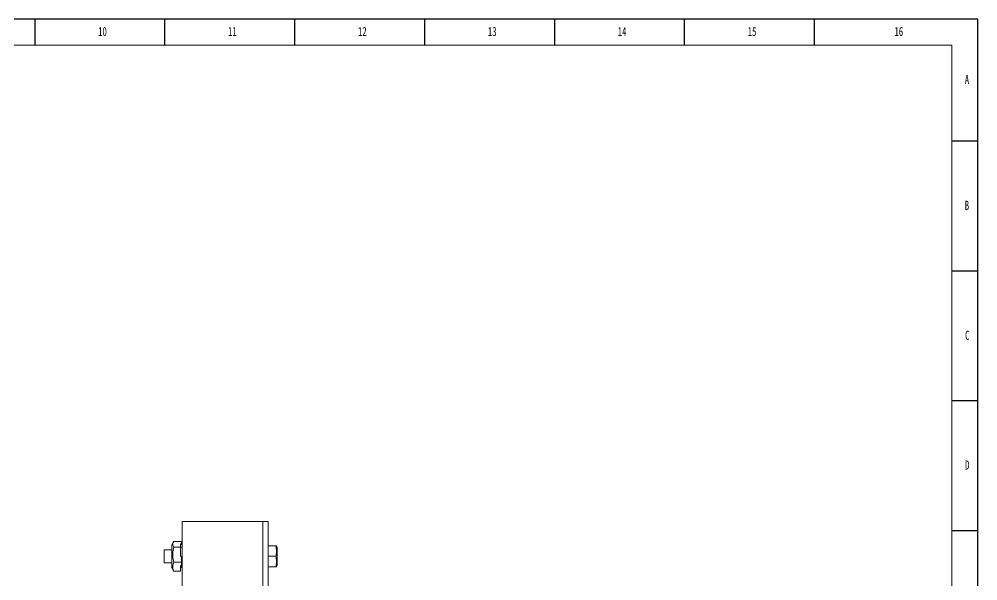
# Model space of a CAD drawing. Header units: millimetres. Extents: x 0 to 841, y 0 to 594.
# Drawn here: x 472 to 841, y 377.7 to 594 of the extents above; entities that cross this region are included whole.
import ezdxf

# ---------------------------------------------------------------- set-up
doc = ezdxf.new("R2010")
doc.units = ezdxf.units.MM
doc.layers.add('10', color=7, linetype='Continuous')
doc.layers.add('5', color=7, linetype='Continuous')
doc.styles.add('SLDTEXTSTYLE0', font='TXT', dxfattribs={"width": 0.7, "bigfont": 'bigfont'})
doc.styles.add('SLDTEXTSTYLE4', font='TXT', dxfattribs={"width": 0.7})
doc.dimstyles.new('SLDDIMSTYLE11', dxfattribs={"dimtxt": 6.77168, "dimasz": 4.08, "dimexe": 0, "dimexo": 0.0625, "dimgap": 1.69292, "dimtad": 2, "dimrnd": 1e-09, "dimzin": 12, "dimdsep": 46, "dimtxsty": 'SLDTEXTSTYLE4', "dimsah": 1, "dimcen": 0.09, "dimadec": 0, "dimazin": 3, "dimtfac": 1, "dimtmove": 0, "dimatfit": 0, "dimfxl": 1, "dimfrac": 2, "dimtolj": 1, "dimtzin": 12, "dimarcsym": 0})
doc.dimstyles.new('SLDDIMSTYLE3', dxfattribs={"dimtxt": 3.5, "dimasz": 4.08, "dimexe": 0, "dimexo": 0.0625, "dimgap": 0.875, "dimtad": 2, "dimdec": 4, "dimzin": 12, "dimdsep": 46, "dimtxsty": 'SLDTEXTSTYLE4', "dimsah": 1, "dimcen": 0.09, "dimazin": 3, "dimtfac": 1, "dimtofl": 0, "dimtmove": 0, "dimatfit": 3, "dimfxl": 1, "dimfrac": 2, "dimtolj": 1, "dimtzin": 12, "dimarcsym": 0})

# ---------------------------------------------------------------- blocks, each defined once
blk = doc.blocks.new('_D_4')
at = {"layer": '10'}
blk.add_line((382.76, 400.58), (382.56, 419.09), dxfattribs=at)
for start, end in [(90.6146, 106.2261), (5, 90.6146), (349.3885, 5)]:
    blk.add_arc((382.83, 393.9), 23.19, start, end, dxfattribs=at)
for points in [[(382.59, 417.09), (378.48, 417.2), (378.57, 416.18)], [(405.94, 395.92), (405.43, 391.84), (406.45, 391.84)]]:
    blk.add_solid(points, dxfattribs=at)
at = {"layer": '10', "insert": (385.91, 426.75), "char_height": 3.5, "attachment_point": 1, "rotation": 321.7471, "style": 'SLDTEXTSTYLE0'}
blk.add_mtext('\\M+18FE3齿\\M+189C2转\\M+1939E\\M+18A70\\M+1937880\\M+1818B-95\\M+1818B', dxfattribs=at)
blk = doc.blocks.new('_D_21')
at = {"layer": '10'}
for p, q in [((521.76, 362.96), (521.76, 369.31)), ((553.08, 362.96), (519.76, 362.96)), ((521.76, 362.96), (521.76, 281.03)), ((541.07, 281.03), (519.76, 281.03)), ((521.76, 281.03), (521.76, 274.68))]:
    blk.add_line(p, q, dxfattribs=at)
for points in [[(521.76, 362.96), (522.27, 367.04), (521.25, 367.04)], [(521.76, 281.03), (521.25, 276.95), (522.27, 276.95)]]:
    blk.add_solid(points, dxfattribs=at)
at = {"layer": '10', "insert": (513.57, 284.64), "char_height": 6.35, "attachment_point": 1, "rotation": 90, "style": 'SLDTEXTSTYLE0'}
blk.add_mtext('\\M+189BA齿\\M+18D40\\M+19594\\M+189C2\\M+188DA动\\M+1E497围0-86mm', dxfattribs=at)

msp = doc.modelspace()

# ---------------------------------------------------------------- linework, layer by layer
at = {"color": 7, "linetype": 'Continuous', "lineweight": 15}
for p, q in [((534.78175, 400.58248), (549.78175, 400.58248)), ((534.78175, 400.55087), (534.78175, 400.58248)), ((534.78175, 400.55087), (565.78175, 400.55087)), ((534.78175, 211.44417), (534.78175, 400.55087)), ((549.78175, 400.55189), (549.78175, 400.58248)), ((567.78175, 400.58248), (549.78175, 400.58248)), ((549.78175, 400.55189), (565.78175, 400.55189)), ((565.78175, 400.55189), (565.78175, 400.55087)), ((567.78175, 400.55087), (565.78175, 400.55087)), ((565.78175, 400.55087), (565.78175, 362.96026)), ((567.78175, 400.58248), (567.78175, 400.55087)), ((567.78175, 400.55087), (567.78175, 211.44417)), ((531.34342, 392.57054), (530.78175, 391.5977)), ((530.78175, 391.5977), (530.78175, 385.45696)), ((534.48175, 392.8821), (531.55164, 392.8821)), ((534.48175, 392.116), (534.08175, 391.97311)), ((534.08175, 390.67057), (534.08175, 391.97311)), ((534.48175, 391.6652), (534.08175, 391.43822)), ((534.48175, 392.8821), (534.48175, 392.116)), ((534.48175, 392.116), (534.48175, 391.6652)), ((567.78175, 391.15769), (570.81994, 391.15769)), ((571.28175, 390.50769), (571.04517, 391.15769)), ((530.78175, 389.65769), (527.78175, 389.65769)), ((527.78175, 389.65769), (527.78175, 384.6577)), ((534.08175, 390.67057), (531.55164, 390.67057)), ((534.08175, 387.29902), (534.08175, 390.67057)), ((534.78175, 390.6377), (534.08175, 390.6377)), ((571.28175, 390.50769), (571.28175, 383.80769)), ((527.78175, 384.6577), (530.78175, 384.6577)), ((530.78175, 385.45696), (530.78175, 382.71769)), ((534.48175, 384.94616), (531.55164, 384.94616)), ((534.48175, 386.92915), (534.08175, 387.29902)), ((534.48175, 386.92915), (534.48175, 384.94616)), ((534.48175, 384.94616), (534.48175, 383.72926)), ((567.78175, 387.15769), (570.81994, 387.15769)), ((571.04517, 383.15769), (571.28175, 383.80769)), ((530.78175, 382.71769), (531.34342, 381.74485)), ((534.08175, 381.43329), (531.55164, 381.43329)), ((534.48175, 383.72926), (534.08175, 383.50228)), ((534.08175, 381.43329), (534.08175, 383.50228)), ((534.48175, 382.87872), (534.08175, 382.73583)), ((534.39086, 383.67769), (534.78175, 383.67769)), ((534.48175, 383.67769), (534.48175, 382.87872)), ((567.78175, 383.15769), (570.81994, 383.15769))]:
    msp.add_line(p, q, dxfattribs=at)
for points, knots in [([(531.55164, 390.67057), (531.48255, 390.7679), (531.28582, 391.04503), (531.09234, 391.51883), (531.09391, 392.17023), (531.38259, 392.61918), (531.55164, 392.8821)], [0, 0, 0, 0, 0.134876743, 0.384014408, 0.639257894, 1, 1, 1, 1]), ([(570.81994, 391.15769), (570.93122, 390.50291), (571.15776, 389.16991), (570.93386, 387.83625), (570.81994, 387.15769)], [0, 0, 0, 0, 0.491212655, 1, 1, 1, 1]), ([(571.02259, 391.15769), (571.00865, 391.15769), (570.98979, 391.15769), (570.85502, 391.15769), (570.81994, 391.15769)], [0, 0, 0, 0, 0.73974291, 1, 1, 1, 1]), ([(531.55164, 384.94616), (531.42266, 385.44299), (531.1619, 386.44741), (531.06649, 387.93562), (531.20651, 389.35828), (531.4359, 390.23048), (531.55164, 390.67057)], [0, 0, 0, 0, 0.264598383, 0.534934929, 0.765336707, 1, 1, 1, 1]), ([(531.55164, 381.43329), (531.42266, 381.73817), (531.1619, 382.35455), (531.06649, 383.26782), (531.20651, 384.14085), (531.4359, 384.67609), (531.55164, 384.94616)], [0, 0, 0, 0, 0.26459891, 0.534935304, 0.765336597, 1, 1, 1, 1]), ([(570.81994, 387.15769), (570.93122, 386.50291), (571.15776, 385.16991), (570.93386, 383.83624), (570.81994, 383.15769)], [0, 0, 0, 0, 0.49121263, 1, 1, 1, 1]), ([(531.34708, 381.74433), (531.34943, 381.73829), (531.39072, 381.63249), (531.47355, 381.52996), (531.55164, 381.43329)], [0, 0, 0, 0, 0.057124697, 1, 1, 1, 1]), ([(570.81994, 383.15769), (570.85495, 383.15769), (570.9895, 383.15769), (571.01087, 383.15769), (571.02668, 383.15769)], [0, 0, 0, 0, 0.260244632, 1, 1, 1, 1])]:
    msp.add_open_spline(points, degree=3, knots=knots, dxfattribs=at)
at = {"layer": '5', "color": 7}
for p, q in [((841, 594), (0, 594)), ((841, 0), (841, 594))]:
    msp.add_line(p, q, dxfattribs=at)
at = {"layer": '5'}
for p, q in [((478, 594), (478, 584)), ((528, 594), (528, 584)), ((578, 594), (578, 584)), ((628, 594), (628, 584)), ((678, 594), (678, 584)), ((728, 594), (728, 584)), ((778, 594), (778, 584)), ((841, 547), (831, 547)), ((841, 497), (831, 497)), ((841, 447), (831, 447)), ((841, 397), (831, 397))]:
    msp.add_line(p, q, dxfattribs=at)
at = {"layer": '5', "color": 7, "lineweight": 15}
for p, q in [((831, 584), (25, 584)), ((831, 10), (831, 584))]:
    msp.add_line(p, q, dxfattribs=at)

# ---------------------------------------------------------------- texts
at = {"layer": '10', "char_height": 3.5, "attachment_point": 2, "style": 'SLDTEXTSTYLE4'}
for s, insert in [('10', (504.08889, 591.00876)), ('11', (554.08889, 591.00876)), ('12', (604.08889, 591.00876)), ('13', (654.08889, 591.00876)), ('14', (704.08889, 591.00876)), ('15', (754.08889, 591.00876)), ('16', (810.59132, 591.00876)), ('A', (836.82031, 572.50876)), ('B', (836.82031, 524.06822)), ('C', (836.92726, 474.00876)), ('D', (836.92969, 424.06822))]:
    msp.add_mtext(s, dxfattribs=dict(at, insert=insert))

# ---------------------------------------------------------------- dimensions: what is measured, and where the dimension line sits
at = {"layer": '10'}
dim = msp.add_linear_dim(base=(521.75713, 281.03245), p1=(553.08175, 362.96026), p2=(541.0654, 281.03245), angle=90, text='下齿后部可移动范围0-86mm', dimstyle='SLDDIMSTYLE11', dxfattribs=at)
dim.commit()
dim.dimension.update_dxf_attribs({"geometry": '_D_21', "text_midpoint": (521.75713, 321.01914), "dimtype": 160})
dim = msp.add_angular_dim_2l(base=(398.41013, 411.08006), line1=((384.79086, 211.47678), (382.76232, 400.58248)), line2=((409.8313, 396.25957), (337.0317, 389.89043)), text='上齿可转到角度80°-95°', dimstyle='SLDDIMSTYLE3', dxfattribs=at)
dim.commit()
dim.dimension.update_dxf_attribs({"geometry": '_D_4', "text_midpoint": (397.19275, 412.10966), "dimtype": 162})

doc.saveas('drawing.dxf')
